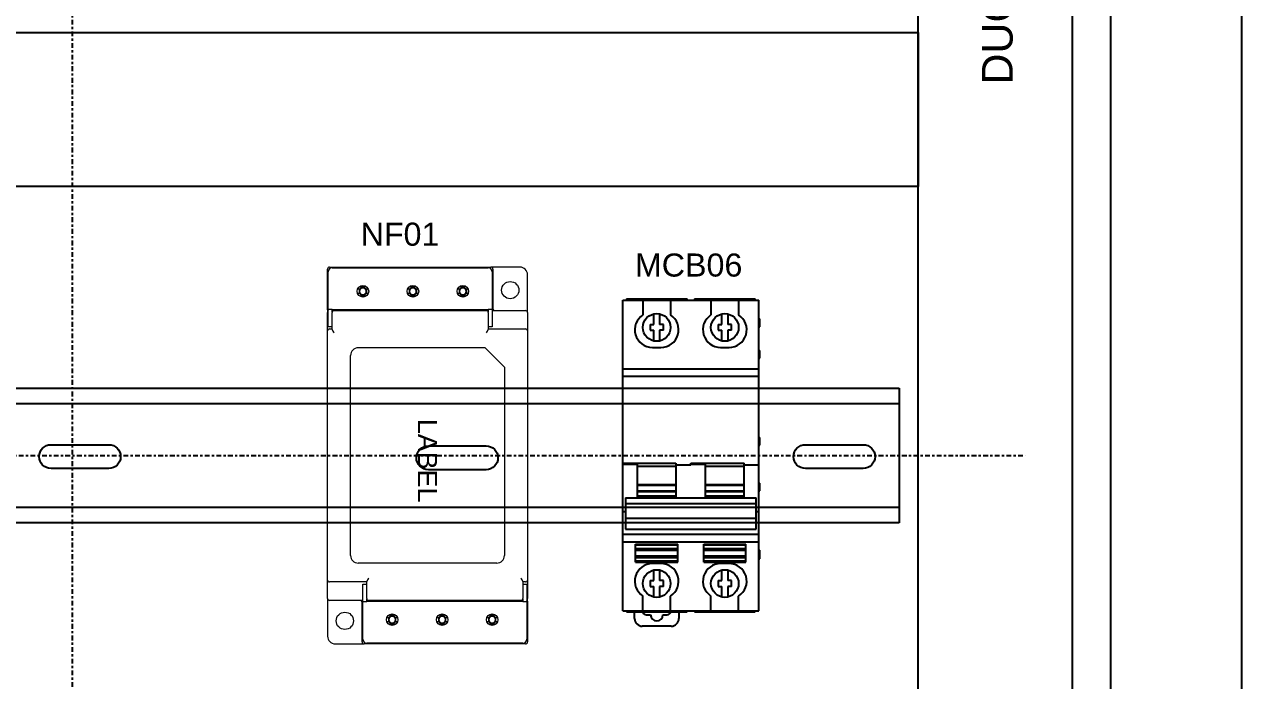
# Model space of a CAD drawing. Header units: millimetres. Extents: x -11 to 5160, y -11 to 2043.
# Drawn here: x 4026.1 to 4079.7, y 1234.2 to 1263.2 of the extents above; entities that cross this region are included whole.
import ezdxf

# ---------------------------------------------------------------- set-up
doc = ezdxf.new("R2010")
doc.units = ezdxf.units.MM
doc.linetypes.add('CENTER', pattern=[2, 1.25, -0.25, 0.25, -0.25])
for name, color, linetype in [('Base Plate', 50, 'Continuous'), ('Cable Duct', 160, 'Continuous'), ('Center Line', 6, 'CENTER')]:
    doc.layers.add(name, color=color, linetype=linetype)
doc.layers.add('logo', color=7, linetype='Continuous', lineweight=13)
doc.styles.get("Standard").update_dxf_attribs({"font": 'arial.ttf'})

# ---------------------------------------------------------------- blocks, each defined once
blk = doc.blocks.new('*U151')
for p, q in [((1.39, 17.5), (435.05, 17.5)), ((435.05, 17.5), (435.05, -17.5))]:
    blk.add_line(p, q)
for points in [[(435.05, -17.5), (1.39, -17.5), (1.39, 17.5), (435.05, 17.5)], [(435.05, -13.5), (1.39, -13.5), (1.39, 13.5), (435.05, 13.5)]]:
    blk.add_lwpolyline(points)
for points in [[(214.5, 2.8), (229.5, 2.8, -1), (229.5, -3.4), (214.5, -3.4, -1)], [(312.61, 2.51), (327.61, 2.51, -1), (327.61, -3.69), (312.61, -3.69, -1)], [(410.67, 2.81), (425.67, 2.81, -1), (425.67, -3.39), (410.67, -3.39, -1)]]:
    blk.add_lwpolyline(points, format="xyb", close=True)
at = {"layer": 'Center Line'}
blk.add_line((-35.6, 0), (467.82, 0), dxfattribs=at)
blk = doc.blocks.new('A9N2P MCB 2POLE')
at = {"color": 7, "linetype": 'Continuous'}
for p, q in [((0, -40.4), (0, 40.4)), ((0, 40.4), (35.4, 40.4)), ((0.95, 40.7), (0.95, 40.4)), ((0.95, 40.7), (16.75, 40.7)), ((5.25, 40.4), (5.25, 36.56)), ((12.45, 40.4), (12.45, 36.56)), ((16.75, 40.4), (16.75, 40.7)), ((18.65, 40.7), (18.65, 40.4)), ((18.65, 40.7), (34.45, 40.7)), ((22.95, 40.4), (22.95, 36.56)), ((30.15, 40.4), (30.15, 36.56)), ((34.45, 40.4), (34.45, 40.7)), ((35.4, -40.4), (35.4, 40.4)), ((8.1, 34.05), (8.1, 36.82)), ((9.6, 36.82), (9.6, 34.05)), ((25.8, 34.05), (25.8, 36.82)), ((27.3, 36.82), (27.3, 34.05)), ((35.4, 35.5), (35.65, 35.5)), ((35.65, 33.5), (35.65, 35.5)), ((7.1, 34.05), (7.1, 32.55)), ((7.1, 34.05), (8.1, 34.05)), ((7.1, 32.55), (8.1, 32.55)), ((8.1, 29.78), (8.1, 32.55)), ((10.6, 34.05), (9.6, 34.05)), ((9.6, 32.55), (9.6, 29.78)), ((10.6, 32.55), (9.6, 32.55)), ((10.6, 32.55), (10.6, 34.05)), ((24.8, 34.05), (24.8, 32.55)), ((24.8, 34.05), (25.8, 34.05)), ((24.8, 32.55), (25.8, 32.55)), ((25.8, 29.78), (25.8, 32.55)), ((28.3, 34.05), (27.3, 34.05)), ((27.3, 32.55), (27.3, 29.78)), ((28.3, 32.55), (27.3, 32.55)), ((28.3, 32.55), (28.3, 34.05)), ((35.4, 33.5), (35.65, 33.5)), ((7.75, 28.1), (9.95, 28.1)), ((25.45, 28.1), (27.65, 28.1)), ((35.4, 27.3), (35.65, 27.3)), ((35.65, 25.3), (35.65, 27.3)), ((0, 22.5), (35.4, 22.5)), ((35.4, 25.3), (35.65, 25.3)), ((35.4, 20.5), (0, 20.5)), ((35.4, 4.7), (35.65, 4.7)), ((35.65, 2.7), (35.65, 4.7)), ((35.4, 2.7), (35.65, 2.7)), ((0, -1.98), (13.85, -1.98)), ((0, -2.22), (3.85, -2.22)), ((3.85, -11.05), (3.85, -2.22)), ((3.85, -2.78), (13.85, -2.78)), ((13.85, -1.98), (13.85, -11.05)), ((13.85, -2.39), (17.7, -2.39)), ((17.7, -2.39), (17.7, -1.98)), ((17.7, -1.98), (31.55, -1.98)), ((17.7, -2.22), (21.55, -2.22)), ((21.55, -11.05), (21.55, -2.22)), ((21.55, -2.78), (31.55, -2.78)), ((31.55, -11.05), (31.55, -1.98)), ((31.55, -2.39), (35.4, -2.39)), ((13.85, -7.66), (3.85, -7.66)), ((3.85, -7.71), (13.85, -7.71)), ((13.85, -9.29), (3.85, -9.29)), ((3.85, -9.34), (13.85, -9.34)), ((31.55, -7.66), (21.55, -7.66)), ((21.55, -7.71), (31.55, -7.71)), ((31.55, -9.29), (21.55, -9.29)), ((21.55, -9.34), (31.55, -9.34)), ((35.4, -7.2), (35.65, -7.2)), ((35.4, -9.2), (35.65, -9.2)), ((35.65, -9.2), (35.65, -7.2)), ((0.7, -11.05), (0.7, -19.18)), ((0.7, -11.05), (34.7, -11.05)), ((0.7, -12.49), (34.7, -12.49)), ((13.85, -10.55), (3.85, -10.55)), ((3.85, -10.56), (4.05, -10.56)), ((4.05, -10.56), (4.05, -11.05)), ((13.65, -10.56), (13.85, -10.56)), ((13.65, -11.05), (13.65, -10.56)), ((31.55, -10.55), (21.55, -10.55)), ((21.55, -10.56), (21.75, -10.56)), ((21.75, -10.56), (21.75, -11.05)), ((31.35, -10.56), (31.55, -10.56)), ((31.35, -11.05), (31.35, -10.56)), ((34.7, -19.18), (34.7, -11.05)), ((0.7, -14.61), (0, -14.61)), ((35.4, -14.61), (34.7, -14.61)), ((34.7, -16.41), (0.7, -16.41)), ((0, -20.5), (35.4, -20.5)), ((0.7, -19.18), (34.7, -19.18)), ((35.4, -22.5), (0, -22.5)), ((3.35, -23.1), (14.35, -23.1)), ((3.35, -27.7), (3.35, -23.1)), ((14.35, -23.3), (3.35, -23.3)), ((14.35, -24.3), (3.35, -24.3)), ((3.35, -24.6), (14.35, -24.6)), ((14.35, -27.7), (14.35, -23.1)), ((21.05, -23.1), (32.05, -23.1)), ((21.05, -27.7), (21.05, -23.1)), ((32.05, -23.3), (21.05, -23.3)), ((32.05, -24.3), (21.05, -24.3)), ((21.05, -24.6), (32.05, -24.6)), ((32.05, -27.7), (32.05, -23.1)), ((35.4, -24.6), (35.65, -24.6)), ((35.65, -26.9), (35.65, -24.6)), ((14.35, -26.2), (3.35, -26.2)), ((3.35, -26.5), (14.35, -26.5)), ((14.35, -27.5), (3.35, -27.5)), ((3.35, -27.7), (14.35, -27.7)), ((9.95, -28.1), (7.75, -28.1)), ((32.05, -26.2), (21.05, -26.2)), ((21.05, -26.5), (32.05, -26.5)), ((32.05, -27.5), (21.05, -27.5)), ((21.05, -27.7), (32.05, -27.7)), ((27.65, -28.1), (25.45, -28.1)), ((35.4, -26.6), (35.65, -26.6)), ((35.4, -26.9), (35.65, -26.9)), ((8.1, -32.55), (8.1, -29.78)), ((9.6, -29.78), (9.6, -32.55)), ((25.8, -32.55), (25.8, -29.78)), ((27.3, -29.78), (27.3, -32.55)), ((7.1, -32.55), (8.1, -32.55)), ((7.1, -32.55), (7.1, -34.05)), ((7.1, -34.05), (8.1, -34.05)), ((8.1, -36.82), (8.1, -34.05)), ((10.6, -32.55), (9.6, -32.55)), ((10.6, -34.05), (9.6, -34.05)), ((9.6, -34.05), (9.6, -36.82)), ((10.6, -34.05), (10.6, -32.55)), ((24.8, -32.55), (25.8, -32.55)), ((24.8, -32.55), (24.8, -34.05)), ((24.8, -34.05), (25.8, -34.05)), ((25.8, -36.82), (25.8, -34.05)), ((28.3, -32.55), (27.3, -32.55)), ((28.3, -34.05), (27.3, -34.05)), ((27.3, -34.05), (27.3, -36.82)), ((28.3, -34.05), (28.3, -32.55)), ((5.25, -40.4), (5.25, -36.56)), ((12.45, -40.4), (12.45, -36.56)), ((22.95, -40.4), (22.95, -36.56)), ((30.15, -40.4), (30.15, -36.56)), ((0, -40.4), (35.4, -40.4)), ((0.95, -40.4), (0.95, -40.7)), ((0.95, -40.7), (16.75, -40.7)), ((3.1, -42.4), (3.1, -40.7)), ((14.6, -40.7), (14.6, -42.4)), ((16.75, -40.7), (16.75, -40.4)), ((18.65, -40.4), (18.65, -40.7)), ((18.65, -40.7), (34.45, -40.7)), ((34.45, -40.7), (34.45, -40.4)), ((6.11, -41.4), (7.25, -41.4)), ((10.45, -41.4), (11.59, -41.4)), ((12.6, -44.4), (5.1, -44.4))]:
    blk.add_line(p, q, dxfattribs=at)
for centre in [(8.85, 33.3), (26.55, 33.3), (8.85, -33.3), (26.55, -33.3)]:
    blk.add_circle(centre, 3.6, dxfattribs=at)
for centre, radius, start, end in [((7.75, 32.7), 4.6, 122.9216, 269.9877), ((9.95, 32.7), 4.6, 269.9812, 57.0813), ((25.45, 32.7), 4.6, 122.9216, 269.9877), ((27.65, 32.7), 4.6, 269.9812, 57.0813), ((7.75, -32.7), 4.6, 89.9812, 237.0813), ((9.95, -32.7), 4.6, 302.9216, 89.9877), ((25.45, -32.7), 4.6, 89.9812, 237.0813), ((27.65, -32.7), 4.6, 302.9216, 89.9877), ((6.11, -40.4), 1, 195.3972, 270), ((11.59, -40.4), 1, 270, 344.6018), ((5.1, -42.4), 2, 180, 270), ((8.85, -41.4), 1.6, 180, 0), ((12.6, -42.4), 2, 270, 0)]:
    blk.add_arc(centre, radius, start, end, dxfattribs=at)
blk = doc.blocks.new('*U224')
at = {"color": 7, "linetype": 'Continuous', "lineweight": 15}
for p, q in [((286.396, 147.9), (286.396, 158.5)), ((286.896, 159), (290.596, 159)), ((287.596, 158.8), (328.196, 158.8)), ((290.596, 159), (290.596, 158.8)), ((290.596, 159), (300.596, 159)), ((300.596, 159), (303.596, 159)), ((300.596, 158.8), (300.596, 159)), ((303.596, 159), (303.596, 158.8)), ((303.596, 159), (313.596, 159)), ((313.596, 159), (316.596, 159)), ((313.596, 158.8), (313.596, 159)), ((316.596, 159), (316.596, 158.8)), ((316.596, 159), (326.596, 159)), ((326.596, 159), (328.896, 159)), ((326.596, 158.8), (326.596, 159)), ((336.396, 159), (328.896, 159)), ((329.396, 158.5), (329.396, 147.9)), ((286.596, 148), (286.596, 157.8)), ((329.196, 157.8), (329.196, 148)), ((338.396, 147.2), (338.396, 157)), ((294.728, 153.215), (294.187, 153.215)), ((294.187, 152.185), (294.728, 152.185)), ((294.612, 153.215), (294.612, 152.185)), ((294.918, 153.215), (294.728, 153.215)), ((294.728, 152.185), (294.918, 152.185)), ((295.081, 154.152), (295.081, 153.568)), ((296.111, 153.683), (295.081, 153.683)), ((295.081, 153.568), (295.081, 153.377)), ((295.081, 152.023), (295.081, 151.832)), ((295.219, 154.152), (295.972, 154.152)), ((296.111, 153.568), (296.111, 154.152)), ((296.111, 153.377), (296.111, 153.568)), ((296.111, 151.832), (296.111, 152.023)), ((296.463, 153.215), (296.273, 153.215)), ((296.273, 152.185), (296.463, 152.185)), ((297.004, 153.215), (296.463, 153.215)), ((296.463, 152.185), (297.004, 152.185)), ((296.579, 152.185), (296.579, 153.215)), ((307.728, 153.215), (307.187, 153.215)), ((307.187, 152.185), (307.728, 152.185)), ((307.612, 153.215), (307.612, 152.185)), ((307.918, 153.215), (307.728, 153.215)), ((307.728, 152.185), (307.918, 152.185)), ((308.081, 154.152), (308.081, 153.568)), ((309.111, 153.683), (308.081, 153.683)), ((308.081, 153.568), (308.081, 153.377)), ((308.081, 152.023), (308.081, 151.832)), ((308.219, 154.152), (308.972, 154.152)), ((309.111, 153.568), (309.111, 154.152)), ((309.111, 153.377), (309.111, 153.568)), ((309.111, 151.832), (309.111, 152.023)), ((309.463, 153.215), (309.273, 153.215)), ((309.273, 152.185), (309.463, 152.185)), ((310.004, 153.215), (309.463, 153.215)), ((309.463, 152.185), (310.004, 152.185)), ((309.579, 152.185), (309.579, 153.215)), ((320.728, 153.215), (320.187, 153.215)), ((320.187, 152.185), (320.728, 152.185)), ((320.612, 153.215), (320.612, 152.185)), ((320.918, 153.215), (320.728, 153.215)), ((320.728, 152.185), (320.918, 152.185)), ((321.081, 154.152), (321.081, 153.568)), ((322.111, 153.683), (321.081, 153.683)), ((321.081, 153.568), (321.081, 153.377)), ((321.081, 152.023), (321.081, 151.832)), ((321.219, 154.152), (321.972, 154.152)), ((322.111, 153.568), (322.111, 154.152)), ((322.111, 153.377), (322.111, 153.568)), ((322.111, 151.832), (322.111, 152.023)), ((322.463, 153.215), (322.273, 153.215)), ((322.273, 152.185), (322.463, 152.185)), ((323.004, 153.215), (322.463, 153.215)), ((322.463, 152.185), (323.004, 152.185)), ((322.579, 152.185), (322.579, 153.215)), ((295.081, 151.832), (295.081, 151.248)), ((295.081, 151.717), (296.111, 151.717)), ((295.972, 151.248), (295.219, 151.248)), ((296.111, 151.248), (296.111, 151.832)), ((308.081, 151.832), (308.081, 151.248)), ((308.081, 151.717), (309.111, 151.717)), ((308.972, 151.248), (308.219, 151.248)), ((309.111, 151.291), (309.111, 151.832)), ((321.081, 151.832), (321.081, 151.248)), ((321.081, 151.717), (322.111, 151.717)), ((321.972, 151.248), (321.219, 151.248)), ((322.111, 151.248), (322.111, 151.832)), ((286.596, 147.9), (286.396, 147.9)), ((286.396, 147.9), (286.396, 147.2)), ((286.396, 142.4), (286.396, 147.2)), ((287.596, 148), (286.596, 148)), ((286.596, 147.8), (286.596, 148)), ((286.596, 144.5), (286.596, 147.8)), ((287.596, 148), (328.196, 148)), ((287.596, 142.766), (287.596, 147.2)), ((287.613, 147.33), (287.613, 147.8)), ((287.613, 147.7), (288.096, 147.7)), ((288.096, 147.9), (287.622, 147.9)), ((290.596, 147.9), (288.096, 147.9)), ((288.096, 147.7), (327.696, 147.7)), ((290.596, 148), (290.596, 147.9)), ((290.596, 147.9), (290.596, 147.7)), ((292.596, 147.9), (291.196, 147.9)), ((291.346, 147.7), (291.346, 147.9)), ((292.596, 147.7), (292.596, 147.9)), ((299.996, 147.9), (298.596, 147.9)), ((298.596, 147.9), (298.596, 147.7)), ((299.846, 147.9), (299.846, 147.7)), ((300.596, 147.9), (300.596, 148)), ((303.596, 147.9), (300.596, 147.9)), ((300.596, 147.7), (300.596, 147.9)), ((301.596, 147.9), (301.596, 147.7)), ((302.596, 147.7), (302.596, 147.9)), ((303.596, 148), (303.596, 147.9)), ((303.596, 147.9), (303.596, 147.7)), ((306.596, 147.9), (304.196, 147.9)), ((304.346, 147.7), (304.346, 147.9)), ((306.596, 147.7), (306.596, 147.9)), ((312.996, 147.9), (310.596, 147.9)), ((310.596, 147.9), (310.596, 147.7)), ((312.846, 147.9), (312.846, 147.7)), ((313.596, 147.9), (313.596, 148)), ((316.596, 147.9), (313.596, 147.9)), ((313.596, 147.7), (313.596, 147.9)), ((316.596, 148), (316.596, 147.9)), ((316.596, 147.9), (316.596, 147.7)), ((318.596, 147.9), (317.196, 147.9)), ((317.346, 147.7), (317.346, 147.9)), ((318.596, 147.7), (318.596, 147.9)), ((325.996, 147.9), (324.596, 147.9)), ((324.596, 147.9), (324.596, 147.7)), ((325.846, 147.9), (325.846, 147.7)), ((326.596, 147.9), (326.596, 148)), ((327.696, 147.9), (326.596, 147.9)), ((326.596, 147.7), (326.596, 147.9)), ((328.196, 147.9), (327.696, 147.9)), ((327.696, 147.7), (328.178, 147.7)), ((328.178, 147.8), (328.178, 147.33)), ((329.196, 148), (328.196, 148)), ((328.196, 147.2), (328.196, 142.766)), ((329.196, 148), (329.196, 147.8)), ((329.396, 147.9), (329.196, 147.9)), ((329.196, 147.8), (329.196, 144.5)), ((329.196, 147.7), (337.896, 147.7)), ((338.396, 147.2), (338.396, 142.4)), ((286.596, 143.5), (286.596, 144.5)), ((287.596, 143.5), (286.596, 143.5)), ((286.896, 142.9), (287.596, 142.9)), ((329.196, 143.5), (328.196, 143.5)), ((328.196, 142.9), (337.896, 142.9)), ((329.196, 144.5), (329.196, 143.5)), ((286.396, 141.9), (286.396, 142.4)), ((286.396, 110), (286.396, 141.9)), ((338.396, 142.4), (338.396, 141.9)), ((338.396, 141.9), (338.396, 110)), ((327.396, 138), (294.396, 138)), ((292.396, 84), (292.396, 136)), ((332.396, 133), (332.396, 84)), ((286.396, 78.1), (286.396, 110)), ((338.396, 110), (338.396, 78.1)), ((330.396, 82), (294.396, 82)), ((286.396, 77.6), (286.396, 78.1)), ((286.396, 72.8), (286.396, 77.6)), ((296.596, 77.1), (286.896, 77.1)), ((295.596, 76.5), (296.596, 76.5)), ((295.596, 75.5), (295.596, 76.5)), ((296.596, 72.8), (296.596, 77.234)), ((337.196, 77.234), (337.196, 72.8)), ((337.896, 77.1), (337.196, 77.1)), ((337.196, 76.5), (338.196, 76.5)), ((338.196, 76.5), (338.196, 75.5)), ((338.396, 78.1), (338.396, 77.6)), ((338.396, 77.6), (338.396, 72.8)), ((295.596, 72.2), (295.596, 75.5)), ((338.196, 75.5), (338.196, 72.2)), ((286.396, 72.8), (286.396, 63)), ((295.596, 72.3), (286.896, 72.3)), ((295.396, 61.5), (295.396, 72.1)), ((295.396, 72.1), (295.596, 72.1)), ((295.596, 72), (295.596, 72.2)), ((295.596, 62.2), (295.596, 72)), ((295.596, 72), (296.596, 72)), ((296.596, 72.1), (297.096, 72.1)), ((337.196, 72), (296.596, 72)), ((296.613, 72.2), (296.613, 72.67)), ((297.096, 72.3), (296.613, 72.3)), ((336.696, 72.3), (297.096, 72.3)), ((297.096, 72.1), (298.196, 72.1)), ((298.196, 72.3), (298.196, 72.1)), ((298.196, 72.1), (298.196, 72)), ((298.796, 72.1), (300.196, 72.1)), ((298.946, 72.1), (298.946, 72.3)), ((300.196, 72.1), (300.196, 72.3)), ((306.196, 72.3), (306.196, 72.1)), ((306.196, 72.1), (307.596, 72.1)), ((307.446, 72.3), (307.446, 72.1)), ((308.196, 72.1), (308.196, 72.3)), ((308.196, 72.1), (311.196, 72.1)), ((308.196, 72), (308.196, 72.1)), ((309.196, 72.3), (309.196, 72.1)), ((310.196, 72.1), (310.196, 72.3)), ((311.196, 72.3), (311.196, 72.1)), ((311.196, 72.1), (311.196, 72)), ((311.796, 72.1), (314.196, 72.1)), ((311.946, 72.1), (311.946, 72.3)), ((314.196, 72.1), (314.196, 72.3)), ((318.196, 72.3), (318.196, 72.1)), ((318.196, 72.1), (320.596, 72.1)), ((320.446, 72.3), (320.446, 72.1)), ((321.196, 72.1), (321.196, 72.3)), ((321.196, 72.1), (324.196, 72.1)), ((321.196, 72), (321.196, 72.1)), ((324.196, 72.3), (324.196, 72.1)), ((324.196, 72.1), (324.196, 72)), ((324.796, 72.1), (326.196, 72.1)), ((324.946, 72.1), (324.946, 72.3)), ((326.196, 72.1), (326.196, 72.3)), ((332.196, 72.3), (332.196, 72.1)), ((332.196, 72.1), (333.596, 72.1)), ((333.446, 72.3), (333.446, 72.1)), ((334.196, 72.1), (334.196, 72.3)), ((334.196, 72.1), (336.696, 72.1)), ((334.196, 72), (334.196, 72.1)), ((337.178, 72.3), (336.696, 72.3)), ((336.696, 72.1), (337.17, 72.1)), ((337.178, 72.67), (337.178, 72.2)), ((337.196, 72), (338.196, 72)), ((338.196, 72.2), (338.196, 72)), ((338.196, 72.1), (338.396, 72.1)), ((338.196, 72), (338.196, 62.2)), ((338.396, 72.1), (338.396, 72.8)), ((338.396, 72.1), (338.396, 61.5)), ((302.328, 67.815), (301.787, 67.815)), ((301.787, 66.785), (302.328, 66.785)), ((302.212, 67.815), (302.212, 66.785)), ((302.518, 67.815), (302.328, 67.815)), ((302.328, 66.785), (302.518, 66.785)), ((302.681, 68.752), (302.681, 68.168)), ((303.711, 68.283), (302.681, 68.283)), ((302.681, 68.168), (302.681, 67.977)), ((302.681, 66.623), (302.681, 66.432)), ((302.819, 68.752), (303.572, 68.752)), ((303.711, 68.168), (303.711, 68.752)), ((303.711, 67.977), (303.711, 68.168)), ((303.711, 66.432), (303.711, 66.623)), ((304.063, 67.815), (303.873, 67.815)), ((303.873, 66.785), (304.063, 66.785)), ((304.604, 67.815), (304.063, 67.815)), ((304.063, 66.785), (304.604, 66.785)), ((304.179, 66.785), (304.179, 67.815)), ((315.328, 67.815), (314.787, 67.815)), ((314.787, 66.785), (315.328, 66.785)), ((315.212, 67.815), (315.212, 66.785)), ((315.518, 67.815), (315.328, 67.815)), ((315.328, 66.785), (315.518, 66.785)), ((315.681, 68.752), (315.681, 68.168)), ((316.711, 68.283), (315.681, 68.283)), ((315.681, 68.168), (315.681, 67.977)), ((315.681, 66.623), (315.681, 66.432)), ((315.819, 68.752), (316.572, 68.752)), ((316.711, 68.168), (316.711, 68.752)), ((316.711, 67.977), (316.711, 68.168)), ((316.711, 66.432), (316.711, 66.623)), ((317.063, 67.815), (316.873, 67.815)), ((316.873, 66.785), (317.063, 66.785)), ((317.604, 67.815), (317.063, 67.815)), ((317.063, 66.785), (317.604, 66.785)), ((317.179, 66.785), (317.179, 67.815)), ((328.328, 67.815), (327.787, 67.815)), ((327.787, 66.785), (328.328, 66.785)), ((328.212, 67.815), (328.212, 66.785)), ((328.518, 67.815), (328.328, 67.815)), ((328.328, 66.785), (328.518, 66.785)), ((328.681, 68.752), (328.681, 68.168)), ((329.711, 68.283), (328.681, 68.283)), ((328.681, 68.168), (328.681, 67.977)), ((328.681, 66.623), (328.681, 66.432)), ((328.819, 68.752), (329.572, 68.752)), ((329.711, 68.168), (329.711, 68.752)), ((329.711, 67.977), (329.711, 68.168)), ((329.711, 66.432), (329.711, 66.623)), ((330.063, 67.815), (329.873, 67.815)), ((329.873, 66.785), (330.063, 66.785)), ((330.604, 67.815), (330.063, 67.815)), ((330.063, 66.785), (330.604, 66.785)), ((330.179, 66.785), (330.179, 67.815)), ((302.681, 66.432), (302.681, 65.848)), ((302.681, 66.317), (303.711, 66.317)), ((303.572, 65.848), (302.819, 65.848)), ((303.711, 65.848), (303.711, 66.432)), ((315.681, 66.432), (315.681, 65.848)), ((315.681, 66.317), (316.711, 66.317)), ((316.572, 65.848), (315.819, 65.848)), ((316.711, 65.848), (316.711, 66.432)), ((328.681, 66.432), (328.681, 65.848)), ((328.681, 66.317), (329.711, 66.317)), ((329.572, 65.848), (328.819, 65.848)), ((329.711, 65.848), (329.711, 66.432)), ((288.396, 61), (295.896, 61)), ((298.196, 61), (295.896, 61)), ((337.196, 61.2), (296.596, 61.2)), ((298.196, 61.2), (298.196, 61)), ((308.196, 61), (298.196, 61)), ((308.196, 61), (308.196, 61.2)), ((311.196, 61), (308.196, 61)), ((311.196, 61.2), (311.196, 61)), ((321.196, 61), (311.196, 61)), ((321.196, 61), (321.196, 61.2)), ((324.196, 61), (321.196, 61)), ((324.196, 61.2), (324.196, 61)), ((334.196, 61), (324.196, 61)), ((334.196, 61), (334.196, 61.2)), ((337.896, 61), (334.196, 61))]:
    blk.add_line(p, q, dxfattribs=at)
at = {"color": 7, "linetype": 'Continuous', "lineweight": 15, "flags": 128}
for points in [[(287.613, 147.8), (287.616, 147.862), (287.629, 147.916), (287.653, 147.957), (287.688, 147.982), (287.738, 147.995), (287.809, 148), (287.896, 148)], [(327.896, 148), (327.996, 147.999), (328.083, 147.989), (328.128, 147.967), (328.158, 147.926), (328.173, 147.875), (328.178, 147.817), (328.178, 147.8)], [(296.896, 72), (296.796, 72.001), (296.708, 72.011), (296.663, 72.033), (296.633, 72.074), (296.618, 72.125), (296.613, 72.183), (296.613, 72.2)], [(337.178, 72.2), (337.175, 72.138), (337.162, 72.084), (337.139, 72.043), (337.103, 72.018), (337.053, 72.005), (336.982, 72), (336.896, 72)]]:
    blk.add_lwpolyline(points, dxfattribs=at)
at = {"color": 7, "linetype": 'Continuous', "lineweight": 15}
for centre, radius in [((333.896, 153), 2.25), ((295.596, 152.7), 1.5), ((308.596, 152.7), 1.5), ((321.596, 152.7), 1.5), ((290.896, 67), 2.25), ((303.196, 67.3), 1.5), ((316.196, 67.3), 1.5), ((329.196, 67.3), 1.5)]:
    blk.add_circle(centre, radius, dxfattribs=at)
for centre, radius, start, end in [((286.896, 158.5), 0.5, 90, 180), ((287.596, 157.8), 1, 90, 180), ((328.196, 157.8), 1, 0, 90), ((328.896, 158.5), 0.5, 0, 90), ((336.396, 157), 2, 0, 90), ((295.596, 152.7), 1.009, 120.68693, 149.31307), ((295.596, 152.7), 1.009, 210.68693, 239.31307), ((295.596, 152.7), 0.851, 142.7589, 217.2411), ((295.596, 152.7), 0.851, 127.2411, 142.7589), ((295.596, 152.7), 0.851, 217.2411, 232.7589), ((295.596, 152.7), 0.851, 52.7589, 127.2411), ((295.596, 152.7), 0.851, 232.7589, 307.2411), ((295.596, 152.7), 1.009, 30.68693, 59.31307), ((295.596, 152.7), 0.851, 37.2411, 52.7589), ((295.596, 152.7), 1.009, 300.68693, 329.31307), ((295.596, 152.7), 0.851, 307.2411, 322.7589), ((295.596, 152.7), 0.851, 322.7589, 37.2411), ((308.596, 152.7), 1.009, 120.68693, 149.31307), ((308.596, 152.7), 1.009, 210.68693, 239.31307), ((308.596, 152.7), 0.851, 142.7589, 217.2411), ((308.596, 152.7), 0.851, 127.2411, 142.7589), ((308.596, 152.7), 0.851, 217.2411, 232.7589), ((308.596, 152.7), 0.851, 52.7589, 127.2411), ((308.596, 152.7), 0.851, 232.7589, 307.2411), ((308.596, 152.7), 1.009, 30.68693, 59.31307), ((308.596, 152.7), 0.851, 37.2411, 52.7589), ((308.596, 152.7), 1.009, 300.68693, 329.31307), ((308.596, 152.7), 0.851, 307.2411, 322.7589), ((308.596, 152.7), 0.851, 322.7589, 37.2411), ((321.596, 152.7), 1.009, 120.68693, 149.31307), ((321.596, 152.7), 1.009, 210.68693, 239.31307), ((321.596, 152.7), 0.851, 142.7589, 217.2411), ((321.596, 152.7), 0.851, 127.2411, 142.7589), ((321.596, 152.7), 0.851, 217.2411, 232.7589), ((321.596, 152.7), 0.851, 52.7589, 127.2411), ((321.596, 152.7), 0.851, 232.7589, 307.2411), ((321.596, 152.7), 1.009, 30.68693, 59.31307), ((321.596, 152.7), 0.851, 37.2411, 52.7589), ((321.596, 152.7), 1.009, 300.68693, 329.31307), ((321.596, 152.7), 0.851, 307.2411, 322.7589), ((321.596, 152.7), 0.851, 322.7589, 37.2411), ((286.896, 147.2), 0.5, 126.8699, 180), ((288.096, 147.2), 0.5, 90, 180), ((291.196, 148.4), 0.5, 233.1301, 270), ((299.996, 148.4), 0.5, 270, 306.8699), ((304.196, 148.4), 0.5, 233.1301, 270), ((312.996, 148.4), 0.5, 270, 306.8699), ((317.196, 148.4), 0.5, 233.1301, 270), ((325.996, 148.4), 0.5, 270, 306.8699), ((327.696, 147.2), 0.5, 0, 90), ((329.896, 148.2), 0.5, 180, 270), ((337.896, 147.2), 0.5, 0, 90), ((286.896, 142.4), 0.5, 90, 180), ((290.633, 143.943), 3.258, 201.17109, 218.82899), ((324.634, 144.245), 3.857, 322.55116, 337.44894), ((337.896, 142.4), 0.5, 0, 90), ((294.396, 136), 2, 90, 180), ((294.396, 84), 2, 180, 270), ((330.396, 84), 2, 270, 0), ((286.896, 77.6), 0.5, 180, 270), ((300.158, 75.755), 3.857, 142.55116, 157.44894), ((334.158, 76.057), 3.258, 21.17109, 38.82899), ((337.896, 77.6), 0.5, 270, 0), ((286.896, 72.8), 0.5, 180, 270), ((294.896, 71.8), 0.5, 0, 90), ((297.096, 72.8), 0.5, 180, 270), ((298.796, 71.6), 0.5, 90, 126.8699), ((307.596, 71.6), 0.5, 53.1301, 90), ((311.796, 71.6), 0.5, 90, 126.8699), ((320.596, 71.6), 0.5, 53.1301, 90), ((324.796, 71.6), 0.5, 90, 126.8699), ((333.596, 71.6), 0.5, 53.1301, 90), ((336.696, 72.8), 0.5, 270, 0), ((337.896, 72.8), 0.5, 306.8699, 0), ((303.196, 67.3), 1.009, 120.68693, 149.31307), ((303.196, 67.3), 1.009, 210.68693, 239.31307), ((303.196, 67.3), 0.851, 142.7589, 217.2411), ((303.196, 67.3), 0.851, 127.2411, 142.7589), ((303.196, 67.3), 0.851, 217.2411, 232.7589), ((303.196, 67.3), 0.851, 52.7589, 127.2411), ((303.196, 67.3), 0.851, 232.7589, 307.2411), ((303.196, 67.3), 1.009, 30.68693, 59.31307), ((303.196, 67.3), 0.851, 37.2411, 52.7589), ((303.196, 67.3), 1.009, 300.68693, 329.31307), ((303.196, 67.3), 0.851, 307.2411, 322.7589), ((303.196, 67.3), 0.851, 322.7589, 37.2411), ((316.196, 67.3), 1.009, 120.68693, 149.31307), ((316.196, 67.3), 1.009, 210.68693, 239.31307), ((316.196, 67.3), 0.851, 142.7589, 217.2411), ((316.196, 67.3), 0.851, 127.2411, 142.7589), ((316.196, 67.3), 0.851, 217.2411, 232.7589), ((316.196, 67.3), 0.851, 52.7589, 127.2411), ((316.196, 67.3), 0.851, 232.7589, 307.2411), ((316.196, 67.3), 1.009, 30.68693, 59.31307), ((316.196, 67.3), 0.851, 37.2411, 52.7589), ((316.196, 67.3), 1.009, 300.68693, 329.31307), ((316.196, 67.3), 0.851, 307.2411, 322.7589), ((316.196, 67.3), 0.851, 322.7589, 37.2411), ((329.196, 67.3), 1.009, 120.68693, 149.31307), ((329.196, 67.3), 1.009, 210.68693, 239.31307), ((329.196, 67.3), 0.851, 142.7589, 217.2411), ((329.196, 67.3), 0.851, 127.2411, 142.7589), ((329.196, 67.3), 0.851, 217.2411, 232.7589), ((329.196, 67.3), 0.851, 52.7589, 127.2411), ((329.196, 67.3), 0.851, 232.7589, 307.2411), ((329.196, 67.3), 1.009, 30.68693, 59.31307), ((329.196, 67.3), 0.851, 37.2411, 52.7589), ((329.196, 67.3), 1.009, 300.68693, 329.31307), ((329.196, 67.3), 0.851, 307.2411, 322.7589), ((329.196, 67.3), 0.851, 322.7589, 37.2411), ((288.396, 63), 2, 180, 270), ((295.896, 61.5), 0.5, 180, 270), ((296.596, 62.2), 1, 180, 270), ((337.196, 62.2), 1, 270, 0), ((337.896, 61.5), 0.5, 270, 0)]:
    blk.add_arc(centre, radius, start, end, dxfattribs=at)
at = {"layer": 'Base Plate'}
blk.add_lwpolyline([(-30, 400), (470, 400), (490, 380), (490, -556), (470, -576), (-30, -576), (-50, -556), (-50, 380)], close=True, dxfattribs=at)
at = {"layer": 'Cable Duct'}
for points in [[(440, 400), (480, 400), (480, -546), (440, -546)], [(0, 220), (440, 220), (440, 180), (0, 180)]]:
    blk.add_lwpolyline(points, close=True, dxfattribs=at)
at = {"layer": 'Center Line'}
blk.add_line((220, 462), (220, -638), dxfattribs=at)
at = {"layer": 'logo'}
blk.add_line((327.396, 138), (332.396, 133), dxfattribs=at)
for name, p in [('A9N2P MCB 2POLE', (363.159, 110)), ('*U151', (0, 110))]:
    blk.add_blockref(name, p)
at = {"ltscale": 3}
blk.add_text('LABEL', height=5, rotation=270, dxfattribs=at).set_placement((309.898, 119.536))
at = {"insert": (456.561, 166.892), "char_height": 8, "attachment_point": 1, "rotation": 90}
blk.add_mtext_dynamic_manual_height_columns('\\pxqc;DUCT 40X60', width=145.58721, gutter_width=12.5, heights=[0], dxfattribs=at)
at = {"char_height": 6, "attachment_point": 1}
for s, width, heights, insert in [('\\pxqc;NF01', 30.48666, [0], (289.994, 170.557)), ('\\pxqc;MCB06', 36.27585, [6.205], (362.162, 162.533))]:
    blk.add_mtext_dynamic_manual_height_columns(s, width=width, gutter_width=12.5, heights=heights, dxfattribs=dict(at, insert=insert))

msp = doc.modelspace()

# ---------------------------------------------------------------- linework, layer by layer
msp.add_lwpolyline([(3979.862, 1293.962), (4079.706, 1293.962), (4079.706, 1127.556), (3979.862, 1127.556)], close=True)

# ---------------------------------------------------------------- block references
at = {"xscale": 0.1693510201669083, "yscale": 0.1693510201669083, "zscale": 0.1693510201669083}
msp.add_blockref('*U224', (3990.947, 1225.535), dxfattribs=at)

doc.saveas('drawing.dxf')
